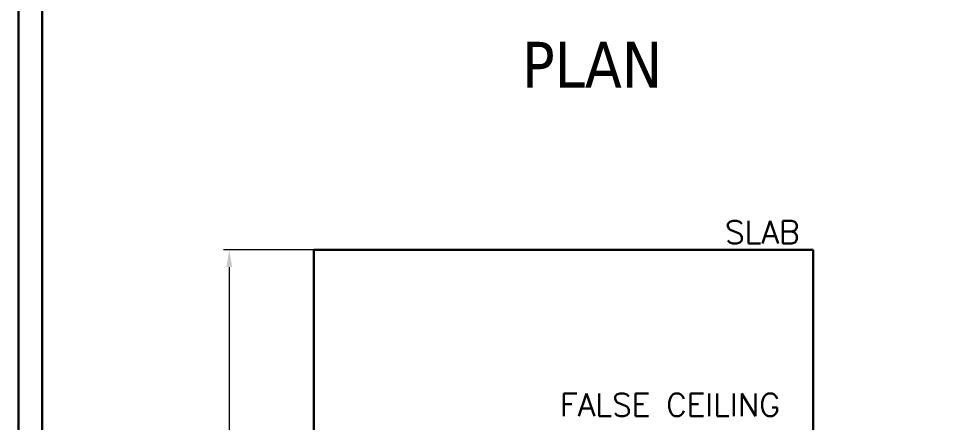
# Model space of a CAD drawing. Header units: millimetres. Extents: x 3552052 to 4144896, y -707811 to -630695.
# Drawn here: x 3695485 to 3699531, y -689401 to -687639 of the extents above; entities that cross this region are included whole.
import ezdxf

# ---------------------------------------------------------------- set-up
doc = ezdxf.new("R2010")
doc.units = ezdxf.units.MM
doc.header["$LTSCALE"] = 6
doc.header["$MEASUREMENT"] = 0
doc.layers.get('0').update_dxf_attribs({"linetype": 'CONTINUOUS', "lineweight": 0})
doc.layers.get('Defpoints').update_dxf_attribs({"linetype": 'CONTINUOUS', "lineweight": 0})
for name, color, linetype, lineweight in [('ELE-4M UPS P.SB', 3, 'CONTINUOUS', 0), ('ELE-SOCKET NMBERING', 7, 'CONTINUOUS', 9), ('MEP_HVAC_RA_DUCT', 1, 'CONTINUOUS', 0)]:
    doc.layers.add(name, color=color, linetype=linetype, lineweight=lineweight)
doc.styles.add('Annotation', font='tahoma.ttf')
doc.styles.add('ROMANS', font='romans.shx')
doc.dimstyles.new('AEPL1', dxfattribs={"dimtxt": 100, "dimasz": 75, "dimexe": 25, "dimexo": 50, "dimtad": 0, "dimdec": 0, "dimtxsty": 'ROMANS', "dimcen": 2.5, "dimclrd": 7, "dimclre": 7, "dimclrt": 7, "dimadec": 0, "dimazin": 0, "dimtfac": 1, "dimtdec": 0, "dimtmove": 0, "dimatfit": 3, "dimfxl": 1, "dimlwd": 0, "dimlwe": 0, "dimarcsym": 0})

# ---------------------------------------------------------------- blocks, each defined once
blk = doc.blocks.new('*D189')
at = {"layer": 'Defpoints', "color": 0, "transparency": 16777216}
for p in [(3696404.8, -688648.4), (3696928.1, -688648.4), (3696928.1, -692148.4)]:
    blk.add_point(p, dxfattribs=at)
at = {"layer": 'ELE-4M UPS P.SB', "color": 7, "lineweight": 0, "transparency": 16777216}
for p, q in [((3696878.1, -688648.4), (3696379.8, -688648.4)), ((3696404.8, -688723.4), (3696404.8, -690221.6)), ((3696404.8, -692073.4), (3696404.8, -690575.2)), ((3696878.1, -692148.4), (3696379.8, -692148.4))]:
    blk.add_line(p, q, dxfattribs=at)
at = {"layer": 'ELE-4M UPS P.SB', "color": 7, "transparency": 16777216}
for points in [[(3696392.3, -688723.4), (3696417.3, -688723.4), (3696404.8, -688648.4)], [(3696392.3, -692073.4), (3696417.3, -692073.4), (3696404.8, -692148.4)]]:
    blk.add_solid(points, dxfattribs=at)
at = {"layer": 'ELE-4M UPS P.SB', "color": 7, "lineweight": -3, "transparency": 16777216, "insert": (3696404.8, -690398.4), "char_height": 100, "attachment_point": 5, "rotation": 90, "style": 'ROMANS'}
blk.add_mtext('3500', dxfattribs=at)

msp = doc.modelspace()

# ---------------------------------------------------------------- linework, layer by layer
at = {"color": 7, "lineweight": 30}
for points in [[(3705484.9, -682161.4), (3705484.9, -699656.3), (3695484.9, -699656.3), (3695484.9, -682161.4)], [(3705381.2, -682265.1), (3705381.2, -699552.7), (3695588.5, -699552.7), (3695588.5, -682265.1)]]:
    msp.add_lwpolyline(points, close=True, dxfattribs=at)
at = {"layer": 'MEP_HVAC_RA_DUCT', "color": 7, "lineweight": 30}
for p, q in [((3696773.9, -688648.4), (3696773.9, -692148.4)), ((3698953.9, -688648.4), (3698953.9, -692148.4))]:
    msp.add_line(p, q, dxfattribs=at)
msp.add_lwpolyline([(3698953.9, -688648.4), (3696773.9, -688648.4)], dxfattribs=at)

# ---------------------------------------------------------------- texts
at = {"lineweight": -3, "insert": (3700380.9, -687740.4), "char_height": 200, "width": 2697.906, "attachment_point": 3, "style": 'Annotation'}
msp.add_mtext('\\pxql;PLAN', dxfattribs=at)
at = {"layer": 'ELE-SOCKET NMBERING', "color": 0, "lineweight": -3, "char_height": 100.004, "width": 2358.602, "attachment_point": 1, "style": 'Annotation'}
for s, insert in [('{\\Fromans|c0;SLAB}', (3698568.6, -688521)), ('{\\Fromans|c0;FALSE CEILING }', (3697848.4, -689274.4))]:
    msp.add_mtext(s, dxfattribs=dict(at, insert=insert))

# ---------------------------------------------------------------- dimensions: what is measured, and where the dimension line sits
at = {"layer": 'ELE-4M UPS P.SB', "color": 0, "lineweight": -3}
dim = msp.add_linear_dim(base=(3696404.8, -688648.4), p1=(3696928.1, -692148.4), p2=(3696928.1, -688648.4), angle=90, dimstyle='AEPL1', dxfattribs=at)
dim.commit()
dim.dimension.update_dxf_attribs({"geometry": '*D189', "text_midpoint": (3696404.8, -690398.4)})

doc.saveas('drawing.dxf')
